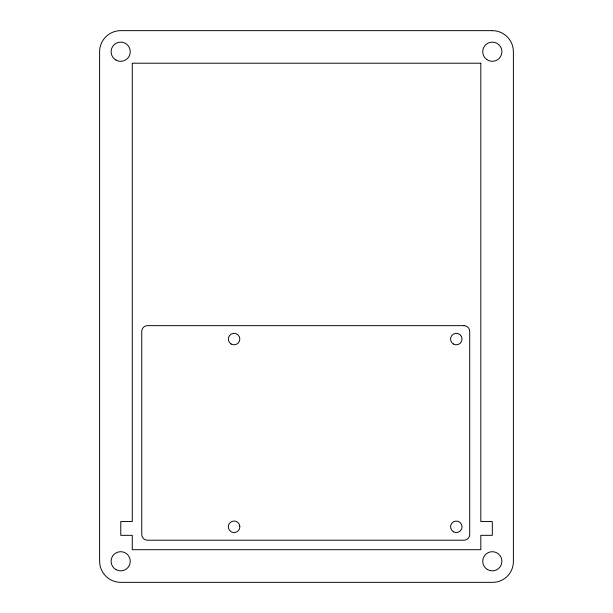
<?xml version="1.0" encoding="UTF-8"?>
<svg xmlns="http://www.w3.org/2000/svg" width="613" height="613" viewBox="0 0 613 613"><rect width="100%" height="100%" fill="white"/><g stroke="black" fill="none" stroke-linecap="round" stroke-linejoin="round"><path stroke-width="0.92" d="M239.806 526.222L239.76 527.716A5.747 5.747 0 0 1 233.668 532.528A5.747 5.747 0 0 1 228.343 526.874A5.747 5.747 0 0 1 233.515 521.081L235.009 521.127A5.747 5.747 0 0 1 239.806 526.222M492.331 30.65L120.7 30.65A21.087 21.087 0 0 0 99.612 51.737L99.612 561.194A21.156 21.156 0 0 0 120.769 582.35L492.599 582.35A20.788 20.788 0 0 0 513.388 561.562L513.388 51.707A21.057 21.057 0 0 0 492.331 30.65M480.822 63.216L132.262 63.216L132.262 521.54L120.769 521.54L120.769 535.333L132.262 535.333L132.262 549.7L480.822 549.7L480.822 535.333L492.316 535.333L492.316 521.54L480.822 521.54L480.822 63.216M463.964 325.656L147.503 325.656A5.747 5.747 0 0 0 141.756 331.403L141.756 534.459A5.747 5.747 0 0 0 147.503 540.206L463.964 540.206A5.747 5.747 0 0 0 469.711 534.459L469.711 331.403A5.747 5.747 0 0 0 463.964 325.656M115.88 60.013A9.578 9.578 0 0 0 130.262 51.737A9.578 9.578 0 0 0 115.911 43.423A9.578 9.578 0 0 0 115.88 60.013M487.281 569.431A9.578 9.578 0 0 0 501.886 561.562A9.578 9.578 0 0 0 487.772 552.849A9.578 9.578 0 0 0 487.281 569.431M115.819 569.531A9.578 9.578 0 0 0 130.262 561.362A9.578 9.578 0 0 0 115.972 552.941A9.578 9.578 0 0 0 115.819 569.531M486.891 59.614A9.578 9.578 0 0 0 501.863 52.48A9.578 9.578 0 0 0 488.193 43.079A9.578 9.578 0 0 0 486.891 59.614M453.428 531.778A5.747 5.747 0 0 0 462.049 526.797A5.747 5.747 0 0 0 453.428 521.816A5.747 5.747 0 0 0 453.428 531.778M453.428 344.046A5.747 5.747 0 0 0 462.049 339.066A5.747 5.747 0 0 0 453.428 334.085A5.747 5.747 0 0 0 453.428 344.046M231.208 344.054A5.755 5.755 0 0 0 239.844 339.066A5.755 5.755 0 0 0 231.208 334.077A5.755 5.755 0 0 0 231.208 344.054"/></g></svg>
